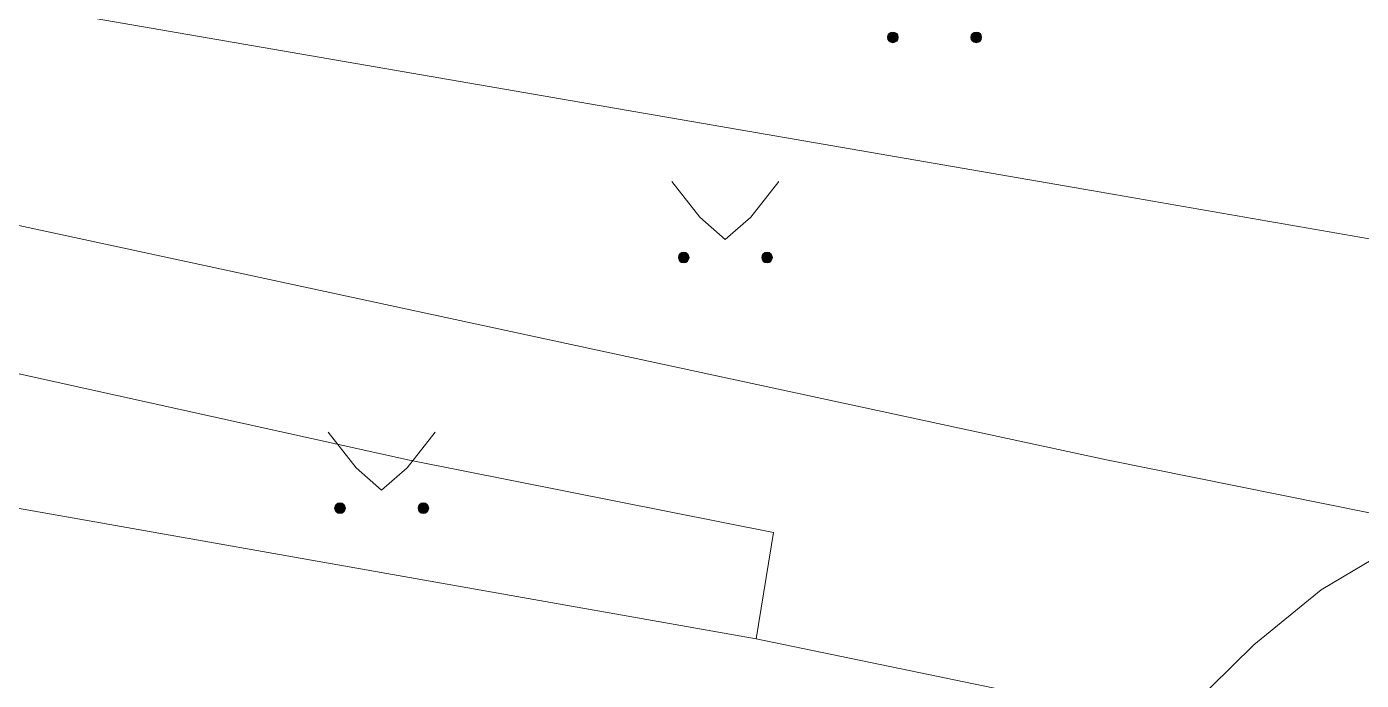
# Model space of a CAD drawing. Extents: x 1000 to 4000, y -5000 to -1000.
# Drawn here: x 1545.7 to 1570.06, y -4611.82 to -4599.88 of the extents above; entities that cross this region are included whole.
import ezdxf

# ---------------------------------------------------------------- set-up
doc = ezdxf.new("R2010")
doc.units = 0
doc.header["$MEASUREMENT"] = 0
for name, color, linetype in [('СЛОЙ_11', 7, 'CONTINUOUS'), ('СЛОЙ_24', 7, 'CONTINUOUS'), ('СЛОЙ_41', 7, 'CONTINUOUS'), ('СЛОЙ_50', 7, 'CONTINUOUS')]:
    doc.layers.add(name, color=color, linetype=linetype)

msp = doc.modelspace()

# ---------------------------------------------------------------- linework, layer by layer
at = {"layer": 'СЛОЙ_11', "color": 253, "linetype": 'Continuous', "lineweight": 0}
for points in [[(1538.842, -4598.279), (1540.641, -4598.64), (1564.999, -4602.85)], [(1564.999, -4602.85), (1582.345, -4605.868)]]:
    msp.add_lwpolyline(points, dxfattribs=at)
at = {"layer": 'СЛОЙ_24', "color": 253, "linetype": 'Continuous', "lineweight": 0}
for points in [[(1462.315, -4586.172), (1470.225, -4588.189), (1527.289, -4599.573), (1565.409, -4607.795)], [(1458.417, -4588.725), (1471.019, -4591.133), (1499.815, -4596.274), (1537.222, -4604.379), (1552.693, -4607.8), (1559.335, -4609.118)], [(1463.514, -4593.723), (1465.199, -4594.285), (1471.943, -4595.936), (1495.902, -4600.197), (1540.101, -4607.711), (1559.014, -4611.061)], [(1565.409, -4607.795), (1575.764, -4609.883), (1591.656, -4611.409)], [(1559.335, -4609.118), (1559.014, -4611.061)], [(1559.014, -4611.061), (1572.884, -4613.935)]]:
    msp.add_lwpolyline(points, dxfattribs=at)
at = {"layer": 'СЛОЙ_41', "color": 253, "linetype": 'Continuous', "lineweight": 0}
for p, q in [((1557.48, -4602.711), (1557.99, -4603.361)), ((1559.43, -4602.711), (1558.92, -4603.361)), ((1557.99, -4603.361), (1558.45, -4603.771)), ((1558.92, -4603.361), (1558.45, -4603.771)), ((1551.208, -4607.287), (1551.718, -4607.937)), ((1553.158, -4607.287), (1552.648, -4607.937)), ((1551.718, -4607.937), (1552.178, -4608.347)), ((1552.648, -4607.937), (1552.178, -4608.347))]:
    msp.add_line(p, q, dxfattribs=at)
for centre in [(1561.512, -4600.078), (1563.033, -4600.078), (1557.694, -4604.099), (1559.215, -4604.099), (1551.422, -4608.675), (1552.943, -4608.675)]:
    msp.add_circle(centre, 0.0976, dxfattribs=at)
for points in [[(1561.416, -4600.097), (1561.414, -4600.078), (1561.416, -4600.059)], [(1561.421, -4600.115), (1561.416, -4600.059), (1561.421, -4600.041)], [(1561.416, -4600.097), (1561.416, -4600.059), (1561.421, -4600.115)], [(1561.43, -4600.132), (1561.421, -4600.041), (1561.43, -4600.024)], [(1561.421, -4600.115), (1561.421, -4600.041), (1561.43, -4600.132)], [(1561.443, -4600.147), (1561.43, -4600.024), (1561.443, -4600.009)], [(1561.43, -4600.132), (1561.43, -4600.024), (1561.443, -4600.147)], [(1561.457, -4600.159), (1561.443, -4600.009), (1561.457, -4599.997)], [(1561.443, -4600.147), (1561.443, -4600.009), (1561.457, -4600.159)], [(1561.474, -4600.168), (1561.457, -4599.997), (1561.474, -4599.988)], [(1561.457, -4600.159), (1561.457, -4599.997), (1561.474, -4600.168)], [(1561.493, -4600.174), (1561.474, -4599.988), (1561.493, -4599.982)], [(1561.474, -4600.168), (1561.474, -4599.988), (1561.493, -4600.174)], [(1561.512, -4600.176), (1561.493, -4599.982), (1561.512, -4599.98)], [(1561.493, -4600.174), (1561.493, -4599.982), (1561.512, -4600.176)], [(1562.937, -4600.097), (1562.935, -4600.078), (1562.937, -4600.059)], [(1562.942, -4600.115), (1562.937, -4600.059), (1562.942, -4600.041)], [(1562.937, -4600.097), (1562.937, -4600.059), (1562.942, -4600.115)], [(1562.951, -4600.132), (1562.942, -4600.041), (1562.951, -4600.024)], [(1562.942, -4600.115), (1562.942, -4600.041), (1562.951, -4600.132)], [(1562.964, -4600.147), (1562.951, -4600.024), (1562.964, -4600.009)], [(1562.951, -4600.132), (1562.951, -4600.024), (1562.964, -4600.147)], [(1562.978, -4600.159), (1562.964, -4600.009), (1562.978, -4599.997)], [(1562.964, -4600.147), (1562.964, -4600.009), (1562.978, -4600.159)], [(1562.995, -4600.168), (1562.978, -4599.997), (1562.995, -4599.988)], [(1562.978, -4600.159), (1562.978, -4599.997), (1562.995, -4600.168)], [(1563.014, -4600.174), (1562.995, -4599.988), (1563.014, -4599.982)], [(1562.995, -4600.168), (1562.995, -4599.988), (1563.014, -4600.174)], [(1563.033, -4600.176), (1563.014, -4599.982), (1563.033, -4599.98)], [(1563.014, -4600.174), (1563.014, -4599.982), (1563.033, -4600.176)], [(1557.598, -4604.118), (1557.596, -4604.099), (1557.598, -4604.08)], [(1557.603, -4604.136), (1557.598, -4604.08), (1557.603, -4604.062)], [(1557.598, -4604.118), (1557.598, -4604.08), (1557.603, -4604.136)], [(1557.612, -4604.153), (1557.603, -4604.062), (1557.612, -4604.045)], [(1557.603, -4604.136), (1557.603, -4604.062), (1557.612, -4604.153)], [(1557.625, -4604.168), (1557.612, -4604.045), (1557.625, -4604.03)], [(1557.612, -4604.153), (1557.612, -4604.045), (1557.625, -4604.168)], [(1557.639, -4604.18), (1557.625, -4604.03), (1557.639, -4604.018)], [(1557.625, -4604.168), (1557.625, -4604.03), (1557.639, -4604.18)], [(1557.656, -4604.189), (1557.639, -4604.018), (1557.656, -4604.009)], [(1557.639, -4604.18), (1557.639, -4604.018), (1557.656, -4604.189)], [(1557.675, -4604.195), (1557.656, -4604.009), (1557.675, -4604.003)], [(1557.656, -4604.189), (1557.656, -4604.009), (1557.675, -4604.195)], [(1557.694, -4604.197), (1557.675, -4604.003), (1557.694, -4604.001)], [(1557.675, -4604.195), (1557.675, -4604.003), (1557.694, -4604.197)], [(1559.119, -4604.118), (1559.117, -4604.099), (1559.119, -4604.08)], [(1559.124, -4604.136), (1559.119, -4604.08), (1559.124, -4604.062)], [(1559.119, -4604.118), (1559.119, -4604.08), (1559.124, -4604.136)], [(1559.133, -4604.153), (1559.124, -4604.062), (1559.133, -4604.045)], [(1559.124, -4604.136), (1559.124, -4604.062), (1559.133, -4604.153)], [(1559.146, -4604.168), (1559.133, -4604.045), (1559.146, -4604.03)], [(1559.133, -4604.153), (1559.133, -4604.045), (1559.146, -4604.168)], [(1559.16, -4604.18), (1559.146, -4604.03), (1559.16, -4604.018)], [(1559.146, -4604.168), (1559.146, -4604.03), (1559.16, -4604.18)], [(1559.177, -4604.189), (1559.16, -4604.018), (1559.177, -4604.009)], [(1559.16, -4604.18), (1559.16, -4604.018), (1559.177, -4604.189)], [(1559.196, -4604.195), (1559.177, -4604.009), (1559.196, -4604.003)], [(1559.177, -4604.189), (1559.177, -4604.009), (1559.196, -4604.195)], [(1559.215, -4604.197), (1559.196, -4604.003), (1559.215, -4604.001)], [(1559.196, -4604.195), (1559.196, -4604.003), (1559.215, -4604.197)], [(1551.353, -4608.744), (1551.34, -4608.621), (1551.353, -4608.606)], [(1551.367, -4608.756), (1551.353, -4608.606), (1551.367, -4608.594)], [(1551.353, -4608.744), (1551.353, -4608.606), (1551.367, -4608.756)], [(1551.384, -4608.765), (1551.367, -4608.594), (1551.384, -4608.585)], [(1551.367, -4608.756), (1551.367, -4608.594), (1551.384, -4608.765)], [(1551.403, -4608.771), (1551.384, -4608.585), (1551.403, -4608.579)], [(1551.384, -4608.765), (1551.384, -4608.585), (1551.403, -4608.771)], [(1551.422, -4608.773), (1551.403, -4608.579), (1551.422, -4608.577)], [(1551.403, -4608.771), (1551.403, -4608.579), (1551.422, -4608.773)], [(1552.874, -4608.744), (1552.861, -4608.621), (1552.874, -4608.606)], [(1552.888, -4608.756), (1552.874, -4608.606), (1552.888, -4608.594)], [(1552.874, -4608.744), (1552.874, -4608.606), (1552.888, -4608.756)], [(1552.905, -4608.765), (1552.888, -4608.594), (1552.905, -4608.585)], [(1552.888, -4608.756), (1552.888, -4608.594), (1552.905, -4608.765)], [(1552.924, -4608.771), (1552.905, -4608.585), (1552.924, -4608.579)], [(1552.905, -4608.765), (1552.905, -4608.585), (1552.924, -4608.771)], [(1552.943, -4608.773), (1552.924, -4608.579), (1552.943, -4608.577)], [(1552.924, -4608.771), (1552.924, -4608.579), (1552.943, -4608.773)], [(1551.326, -4608.694), (1551.324, -4608.675), (1551.326, -4608.656)], [(1551.331, -4608.712), (1551.326, -4608.656), (1551.331, -4608.638)], [(1551.326, -4608.694), (1551.326, -4608.656), (1551.331, -4608.712)], [(1551.34, -4608.729), (1551.331, -4608.638), (1551.34, -4608.621)], [(1551.331, -4608.712), (1551.331, -4608.638), (1551.34, -4608.729)], [(1551.34, -4608.729), (1551.34, -4608.621), (1551.353, -4608.744)], [(1552.847, -4608.694), (1552.845, -4608.675), (1552.847, -4608.656)], [(1552.852, -4608.712), (1552.847, -4608.656), (1552.852, -4608.638)], [(1552.847, -4608.694), (1552.847, -4608.656), (1552.852, -4608.712)], [(1552.861, -4608.729), (1552.852, -4608.638), (1552.861, -4608.621)], [(1552.852, -4608.712), (1552.852, -4608.638), (1552.861, -4608.729)], [(1552.861, -4608.729), (1552.861, -4608.621), (1552.874, -4608.744)]]:
    msp.add_solid(points, dxfattribs=at)
at = {"layer": 'СЛОЙ_41', "color": 253, "linetype": 'Continuous', "lineweight": 0, "extrusion": (0, 0, -1)}
for points in [[(-1561.512, -4600.176), (-1561.512, -4599.98), (-1561.531, -4600.174)], [(-1561.531, -4600.174), (-1561.512, -4599.98), (-1561.531, -4599.982)], [(-1561.531, -4600.174), (-1561.531, -4599.982), (-1561.549, -4600.168)], [(-1561.549, -4600.168), (-1561.531, -4599.982), (-1561.549, -4599.988)], [(-1561.549, -4600.168), (-1561.549, -4599.988), (-1561.566, -4600.159)], [(-1561.566, -4600.159), (-1561.549, -4599.988), (-1561.566, -4599.997)], [(-1561.566, -4600.159), (-1561.566, -4599.997), (-1561.581, -4600.147)], [(-1561.581, -4600.147), (-1561.566, -4599.997), (-1561.581, -4600.009)], [(-1561.581, -4600.147), (-1561.581, -4600.009), (-1561.593, -4600.132)], [(-1561.593, -4600.132), (-1561.581, -4600.009), (-1561.593, -4600.024)], [(-1561.593, -4600.132), (-1561.593, -4600.024), (-1561.602, -4600.115)], [(-1561.602, -4600.115), (-1561.593, -4600.024), (-1561.602, -4600.041)], [(-1561.602, -4600.115), (-1561.602, -4600.041), (-1561.607, -4600.097)], [(-1561.607, -4600.097), (-1561.602, -4600.041), (-1561.607, -4600.059)], [(-1561.607, -4600.097), (-1561.607, -4600.059), (-1561.609, -4600.078)], [(-1563.033, -4600.176), (-1563.033, -4599.98), (-1563.052, -4600.174)], [(-1563.052, -4600.174), (-1563.033, -4599.98), (-1563.052, -4599.982)], [(-1563.052, -4600.174), (-1563.052, -4599.982), (-1563.07, -4600.168)], [(-1563.07, -4600.168), (-1563.052, -4599.982), (-1563.07, -4599.988)], [(-1563.07, -4600.168), (-1563.07, -4599.988), (-1563.087, -4600.159)], [(-1563.087, -4600.159), (-1563.07, -4599.988), (-1563.087, -4599.997)], [(-1563.087, -4600.159), (-1563.087, -4599.997), (-1563.102, -4600.147)], [(-1563.102, -4600.147), (-1563.087, -4599.997), (-1563.102, -4600.009)], [(-1563.102, -4600.147), (-1563.102, -4600.009), (-1563.114, -4600.132)], [(-1563.114, -4600.132), (-1563.102, -4600.009), (-1563.114, -4600.024)], [(-1563.114, -4600.132), (-1563.114, -4600.024), (-1563.123, -4600.115)], [(-1563.123, -4600.115), (-1563.114, -4600.024), (-1563.123, -4600.041)], [(-1563.123, -4600.115), (-1563.123, -4600.041), (-1563.128, -4600.097)], [(-1563.128, -4600.097), (-1563.123, -4600.041), (-1563.128, -4600.059)], [(-1563.128, -4600.097), (-1563.128, -4600.059), (-1563.13, -4600.078)], [(-1557.694, -4604.197), (-1557.694, -4604.001), (-1557.713, -4604.195)], [(-1557.713, -4604.195), (-1557.694, -4604.001), (-1557.713, -4604.003)], [(-1557.713, -4604.195), (-1557.713, -4604.003), (-1557.731, -4604.189)], [(-1557.731, -4604.189), (-1557.713, -4604.003), (-1557.731, -4604.009)], [(-1557.731, -4604.189), (-1557.731, -4604.009), (-1557.748, -4604.18)], [(-1557.748, -4604.18), (-1557.731, -4604.009), (-1557.748, -4604.018)], [(-1557.748, -4604.18), (-1557.748, -4604.018), (-1557.763, -4604.168)], [(-1557.763, -4604.168), (-1557.748, -4604.018), (-1557.763, -4604.03)], [(-1557.763, -4604.168), (-1557.763, -4604.03), (-1557.775, -4604.153)], [(-1557.775, -4604.153), (-1557.763, -4604.03), (-1557.775, -4604.045)], [(-1557.775, -4604.153), (-1557.775, -4604.045), (-1557.784, -4604.136)], [(-1557.784, -4604.136), (-1557.775, -4604.045), (-1557.784, -4604.062)], [(-1557.784, -4604.136), (-1557.784, -4604.062), (-1557.789, -4604.118)], [(-1557.789, -4604.118), (-1557.784, -4604.062), (-1557.789, -4604.08)], [(-1557.789, -4604.118), (-1557.789, -4604.08), (-1557.791, -4604.099)], [(-1559.215, -4604.197), (-1559.215, -4604.001), (-1559.234, -4604.195)], [(-1559.234, -4604.195), (-1559.215, -4604.001), (-1559.234, -4604.003)], [(-1559.234, -4604.195), (-1559.234, -4604.003), (-1559.252, -4604.189)], [(-1559.252, -4604.189), (-1559.234, -4604.003), (-1559.252, -4604.009)], [(-1559.252, -4604.189), (-1559.252, -4604.009), (-1559.269, -4604.18)], [(-1559.269, -4604.18), (-1559.252, -4604.009), (-1559.269, -4604.018)], [(-1559.269, -4604.18), (-1559.269, -4604.018), (-1559.284, -4604.168)], [(-1559.284, -4604.168), (-1559.269, -4604.018), (-1559.284, -4604.03)], [(-1559.284, -4604.168), (-1559.284, -4604.03), (-1559.296, -4604.153)], [(-1559.296, -4604.153), (-1559.284, -4604.03), (-1559.296, -4604.045)], [(-1559.296, -4604.153), (-1559.296, -4604.045), (-1559.305, -4604.136)], [(-1559.305, -4604.136), (-1559.296, -4604.045), (-1559.305, -4604.062)], [(-1559.305, -4604.136), (-1559.305, -4604.062), (-1559.31, -4604.118)], [(-1559.31, -4604.118), (-1559.305, -4604.062), (-1559.31, -4604.08)], [(-1559.31, -4604.118), (-1559.31, -4604.08), (-1559.312, -4604.099)], [(-1551.422, -4608.773), (-1551.422, -4608.577), (-1551.441, -4608.771)], [(-1551.441, -4608.771), (-1551.422, -4608.577), (-1551.441, -4608.579)], [(-1551.441, -4608.771), (-1551.441, -4608.579), (-1551.459, -4608.765)], [(-1551.459, -4608.765), (-1551.441, -4608.579), (-1551.459, -4608.585)], [(-1551.459, -4608.765), (-1551.459, -4608.585), (-1551.476, -4608.756)], [(-1551.476, -4608.756), (-1551.459, -4608.585), (-1551.476, -4608.594)], [(-1551.476, -4608.756), (-1551.476, -4608.594), (-1551.491, -4608.744)], [(-1551.491, -4608.744), (-1551.476, -4608.594), (-1551.491, -4608.606)], [(-1551.491, -4608.744), (-1551.491, -4608.606), (-1551.503, -4608.729)], [(-1551.503, -4608.729), (-1551.491, -4608.606), (-1551.503, -4608.621)], [(-1552.943, -4608.773), (-1552.943, -4608.577), (-1552.962, -4608.771)], [(-1552.962, -4608.771), (-1552.943, -4608.577), (-1552.962, -4608.579)], [(-1552.962, -4608.771), (-1552.962, -4608.579), (-1552.98, -4608.765)], [(-1552.98, -4608.765), (-1552.962, -4608.579), (-1552.98, -4608.585)], [(-1552.98, -4608.765), (-1552.98, -4608.585), (-1552.997, -4608.756)], [(-1552.997, -4608.756), (-1552.98, -4608.585), (-1552.997, -4608.594)], [(-1552.997, -4608.756), (-1552.997, -4608.594), (-1553.012, -4608.744)], [(-1553.012, -4608.744), (-1552.997, -4608.594), (-1553.012, -4608.606)], [(-1553.012, -4608.744), (-1553.012, -4608.606), (-1553.024, -4608.729)], [(-1553.024, -4608.729), (-1553.012, -4608.606), (-1553.024, -4608.621)], [(-1551.503, -4608.729), (-1551.503, -4608.621), (-1551.512, -4608.712)], [(-1551.512, -4608.712), (-1551.503, -4608.621), (-1551.512, -4608.638)], [(-1551.512, -4608.712), (-1551.512, -4608.638), (-1551.517, -4608.694)], [(-1551.517, -4608.694), (-1551.512, -4608.638), (-1551.517, -4608.656)], [(-1551.517, -4608.694), (-1551.517, -4608.656), (-1551.519, -4608.675)], [(-1553.024, -4608.729), (-1553.024, -4608.621), (-1553.033, -4608.712)], [(-1553.033, -4608.712), (-1553.024, -4608.621), (-1553.033, -4608.638)], [(-1553.033, -4608.712), (-1553.033, -4608.638), (-1553.038, -4608.694)], [(-1553.038, -4608.694), (-1553.033, -4608.638), (-1553.038, -4608.656)], [(-1553.038, -4608.694), (-1553.038, -4608.656), (-1553.04, -4608.675)]]:
    msp.add_solid(points, dxfattribs=at)
at = {"layer": 'СЛОЙ_50', "color": 253, "linetype": 'Continuous', "lineweight": 0}
msp.add_lwpolyline([(1594.054, -4591.483), (1590.621, -4596.9), (1588.848, -4599.733), (1587.068, -4602.565), (1586.118, -4603.914), (1585.1, -4605.154), (1584.56, -4605.719), (1583.403, -4606.706), (1582.782, -4607.116), (1581.79, -4607.61), (1580.727, -4607.95), (1579.982, -4608.103), (1578.429, -4608.285), (1576.823, -4608.366), (1574.67, -4608.465), (1573.615, -4608.566), (1572.092, -4608.851), (1571.368, -4609.077), (1570.659, -4609.376), (1569.328, -4610.166), (1568.096, -4611.173), (1567.317, -4611.94), (1566.694, -4612.652)], dxfattribs=at)

doc.saveas('drawing.dxf')
